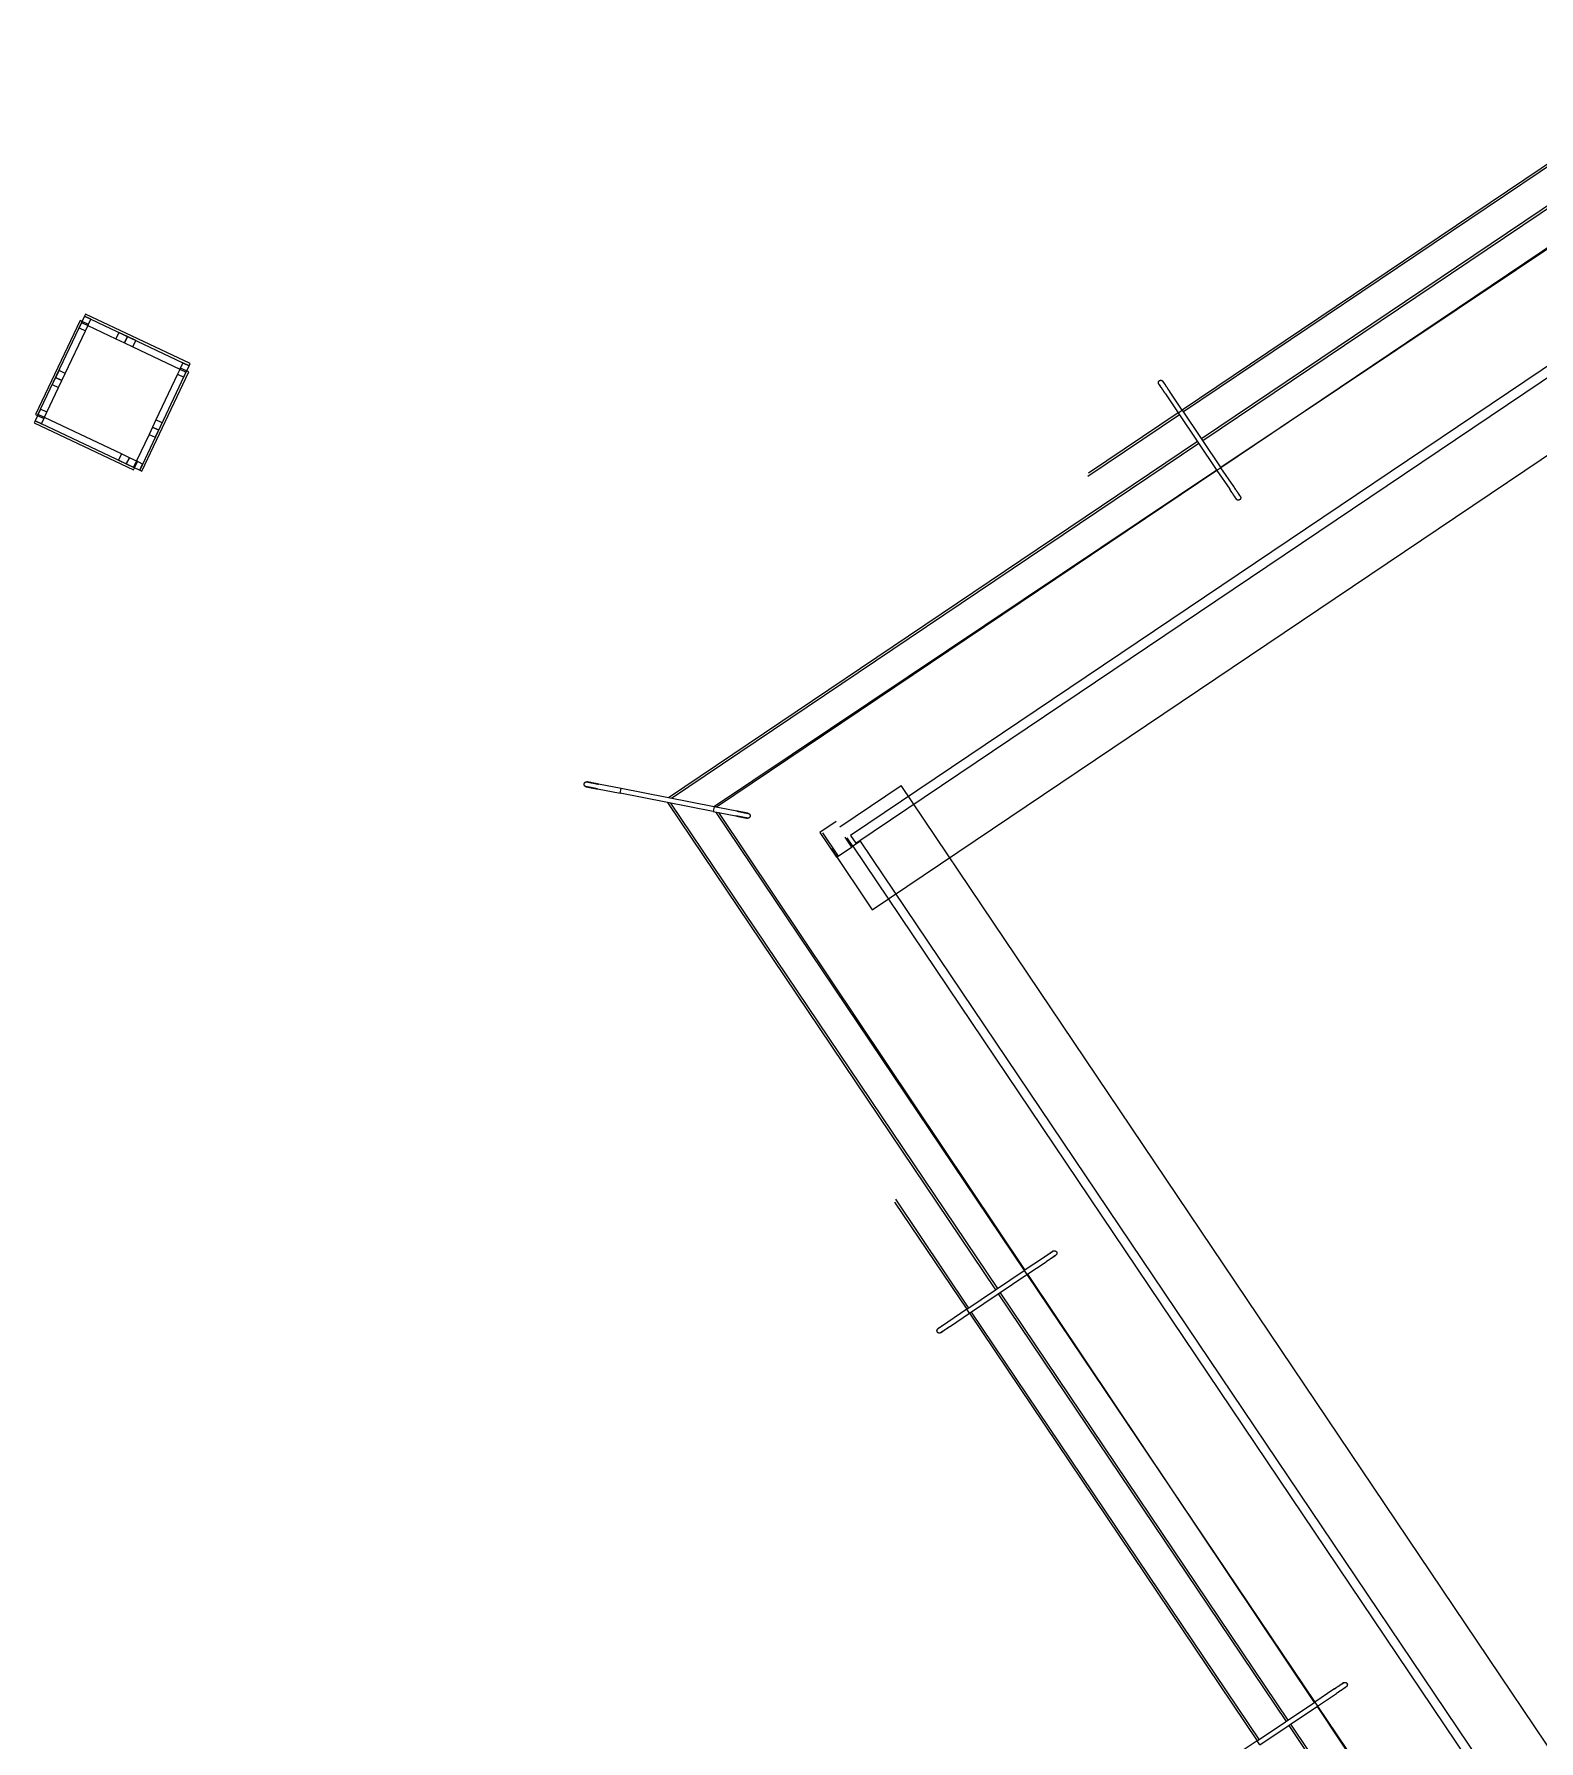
# Model space of a CAD drawing. Header units: metres. Extents: x 286532 to 329498, y 7396783 to 7466136.
# Drawn here: x 325535.68 to 325548.7, y 7397726.91 to 7397741.67 of the extents above; entities that cross this region are included whole.
import ezdxf

# ---------------------------------------------------------------- set-up
doc = ezdxf.new("R2010")
doc.units = ezdxf.units.M
doc.header["$LTSCALE"] = 10
doc.layers.add('_  ARQ-AUX-001', color=1, linetype='Continuous', lineweight=5)
doc.layers.add('_AUXILIAR', color=7, linetype='Continuous', lineweight=30)

# ---------------------------------------------------------------- blocks, each defined once
blk = doc.blocks.new('ESTACAODRONE')
at = {"layer": '_  ARQ-AUX-001'}
for p, q in [((-62.97, -85.074), (-67.834, -88.277)), ((-62.969, -85.095), (-67.823, -88.293)), ((-62.948, -85.418), (-67.669, -88.527)), ((-62.946, -85.44), (-67.658, -88.543)), ((-62.925, -85.762), (-67.504, -88.778)), ((-62.924, -85.778), (-67.504, -88.777)), ((-62.901, -86.764), (-70.74, -91.927)), ((-70.696, -91.994), (-62.857, -86.831)), ((-70.558, -92.572), (-62.38, -87.185)), ((-77.32, -87.369), (-77.346, -87.423)), ((-77.311, -87.351), (-77.32, -87.369)), ((-77.266, -87.395), (-77.32, -87.369)), ((-77.32, -87.369), (-76.42, -87.806)), ((-76.412, -87.788), (-77.311, -87.351)), ((-77.36, -87.405), (-77.753, -88.215)), ((-77.735, -88.224), (-77.342, -87.414)), ((-77.492, -87.861), (-77.314, -87.494)), ((-77.342, -87.414), (-77.368, -87.468)), ((-77.368, -87.468), (-77.314, -87.494)), ((-77.342, -87.414), (-77.36, -87.405)), ((-77.346, -87.423), (-77.292, -87.449)), ((-77.288, -87.44), (-77.342, -87.414)), ((-77.314, -87.494), (-77.288, -87.44)), ((-77.292, -87.449), (-77.266, -87.395)), ((-77.292, -87.449), (-77.051, -87.566)), ((-77.025, -87.512), (-77.051, -87.566)), ((-76.952, -87.548), (-77.025, -87.512)), ((-77.051, -87.566), (-76.978, -87.602)), ((-76.978, -87.602), (-76.952, -87.548)), ((-76.952, -87.548), (-76.978, -87.602)), ((-76.978, -87.602), (-76.905, -87.637)), ((-76.879, -87.583), (-76.952, -87.548)), ((-76.905, -87.637), (-76.879, -87.583)), ((-76.905, -87.637), (-76.501, -87.834)), ((-77.546, -87.835), (-77.576, -87.896)), ((-77.492, -87.861), (-77.546, -87.835)), ((-76.496, -87.825), (-76.522, -87.879)), ((-76.474, -87.78), (-76.501, -87.834)), ((-76.501, -87.834), (-76.447, -87.86)), ((-76.442, -87.851), (-76.496, -87.825)), ((-76.42, -87.806), (-76.474, -87.78)), ((-76.447, -87.86), (-76.42, -87.806)), ((-76.42, -87.806), (-76.412, -87.788)), ((-77.655, -88.196), (-77.552, -87.984)), ((-77.576, -87.896), (-77.606, -87.957)), ((-77.606, -87.957), (-77.552, -87.984)), ((-77.576, -87.896), (-77.522, -87.922)), ((-77.522, -87.922), (-77.576, -87.896)), ((-77.552, -87.984), (-77.522, -87.922)), ((-77.522, -87.922), (-77.492, -87.861)), ((-76.442, -87.851), (-76.857, -88.706)), ((-76.839, -88.714), (-76.424, -87.86)), ((-76.522, -87.879), (-76.713, -88.271)), ((-76.522, -87.879), (-76.468, -87.905)), ((-76.468, -87.905), (-76.442, -87.851)), ((-76.424, -87.86), (-76.442, -87.851)), ((-67.834, -88.277), (-67.943, -88.111)), ((-77.757, -88.269), (-77.765, -88.287)), ((-77.731, -88.215), (-77.757, -88.269)), ((-77.757, -88.269), (-77.703, -88.295)), ((-76.902, -88.684), (-77.757, -88.269)), ((-77.753, -88.215), (-77.735, -88.224)), ((-77.709, -88.17), (-77.735, -88.224)), ((-77.735, -88.224), (-77.681, -88.25)), ((-77.677, -88.241), (-77.731, -88.215)), ((-77.655, -88.196), (-77.709, -88.17)), ((-77.703, -88.295), (-77.677, -88.241)), ((-77.681, -88.25), (-77.655, -88.196)), ((-77.013, -88.563), (-77.677, -88.241)), ((-76.713, -88.271), (-76.743, -88.333)), ((-76.659, -88.298), (-76.713, -88.271)), ((-67.978, -88.134), (-67.869, -88.3)), ((-67.869, -88.3), (-67.834, -88.277)), ((-67.834, -88.277), (-67.504, -88.778)), ((-77.765, -88.287), (-76.911, -88.702)), ((-76.773, -88.396), (-76.885, -88.625)), ((-76.743, -88.333), (-76.773, -88.396)), ((-76.773, -88.396), (-76.719, -88.422)), ((-76.743, -88.333), (-76.689, -88.36)), ((-76.689, -88.36), (-76.743, -88.333)), ((-76.719, -88.422), (-76.689, -88.36)), ((-76.689, -88.36), (-76.659, -88.298)), ((-67.858, -88.316), (-68.657, -88.842)), ((-67.869, -88.3), (-68.649, -88.814)), ((-67.869, -88.3), (-67.539, -88.801)), ((-77.013, -88.563), (-77.039, -88.617)), ((-76.945, -88.596), (-77.013, -88.563)), ((-67.704, -88.55), (-72.312, -91.585)), ((-67.693, -88.566), (-72.285, -91.591)), ((-77.039, -88.617), (-76.972, -88.65)), ((-76.945, -88.596), (-76.972, -88.65)), ((-76.972, -88.65), (-76.945, -88.596)), ((-76.972, -88.65), (-76.902, -88.684)), ((-76.876, -88.63), (-76.945, -88.596)), ((-76.885, -88.625), (-76.911, -88.679)), ((-76.911, -88.679), (-76.857, -88.706)), ((-76.911, -88.702), (-76.902, -88.684)), ((-76.902, -88.684), (-76.876, -88.63)), ((-76.831, -88.652), (-76.885, -88.625)), ((-76.857, -88.706), (-76.831, -88.652)), ((-76.857, -88.706), (-76.839, -88.714)), ((-67.539, -88.8), (-71.913, -91.665)), ((-67.539, -88.801), (-71.897, -91.671)), ((-67.504, -88.778), (-67.539, -88.801)), ((-67.539, -88.801), (-67.43, -88.966)), ((-67.394, -88.943), (-67.504, -88.778)), ((-72.924, -91.502), (-72.73, -91.542)), ((-72.721, -91.501), (-72.916, -91.461)), ((-72.73, -91.542), (-72.721, -91.501)), ((-71.917, -91.666), (-72.721, -91.501)), ((-70.831, -91.851), (-70.298, -91.499)), ((-60.708, -106.059), (-70.298, -91.499)), ((-71.925, -91.708), (-72.73, -91.542)), ((-72.32, -91.626), (-69.525, -95.87)), ((-72.294, -91.632), (-69.509, -95.859)), ((-71.917, -91.666), (-71.925, -91.708)), ((-71.722, -91.706), (-71.917, -91.666)), ((-71.925, -91.708), (-71.731, -91.748)), ((-71.905, -91.711), (-69.275, -95.705)), ((-71.879, -91.716), (-69.269, -95.702)), ((-70.862, -91.804), (-71.004, -91.897)), ((-71.004, -91.897), (-70.862, -92.114)), ((-70.983, -91.902), (-70.849, -92.105)), ((-70.789, -91.941), (-70.732, -92.028)), ((-70.72, -92.02), (-70.769, -91.946)), ((-70.74, -91.927), (-70.696, -91.994)), ((-70.91, -92.039), (-70.558, -92.572)), ((-70.862, -92.114), (-70.849, -92.105)), ((-70.849, -92.105), (-70.732, -92.028)), ((-70.732, -92.028), (-70.72, -92.02)), ((-70.653, -91.976), (-70.72, -92.02)), ((-70.72, -92.02), (-61.354, -106.241)), ((-61.287, -106.197), (-70.653, -91.976)), ((-70.391, -95.101), (-69.776, -96.035)), ((-70.384, -95.077), (-69.76, -96.024)), ((-69.109, -95.596), (-69.275, -95.705)), ((-69.252, -95.74), (-69.086, -95.631)), ((-69.776, -96.035), (-69.275, -95.705)), ((-69.753, -96.07), (-69.252, -95.74)), ((-69.275, -95.705), (-69.252, -95.74)), ((-69.252, -95.74), (-66.8, -99.463)), ((-69.247, -95.736), (-66.804, -99.466)), ((-69.502, -95.905), (-67.05, -99.628)), ((-69.486, -95.895), (-67.034, -99.618)), ((-69.776, -96.035), (-69.941, -96.144)), ((-69.918, -96.179), (-69.753, -96.07)), ((-69.753, -96.07), (-69.776, -96.035)), ((-69.753, -96.07), (-67.301, -99.793)), ((-69.737, -96.06), (-67.285, -99.783)), ((-67.301, -99.793), (-66.8, -99.463)), ((-67.278, -99.828), (-66.776, -99.498)), ((-66.634, -99.354), (-66.8, -99.463)), ((-66.8, -99.463), (-66.776, -99.498)), ((-66.776, -99.498), (-66.611, -99.389)), ((-66.776, -99.498), (-63.289, -104.794)), ((-66.781, -99.501), (-63.308, -104.805)), ((-67.301, -99.793), (-67.466, -99.902)), ((-67.278, -99.828), (-67.301, -99.793)), ((-67.027, -99.663), (-63.54, -104.958)), ((-67.011, -99.653), (-63.524, -104.948))]:
    blk.add_line(p, q, dxfattribs=at)
at = {"layer": '_  ARQ-AUX-001', "flags": 128}
for points in [[(-68.034, -88.049), (-68.034, -88.048), (-68.035, -88.048), (-68.035, -88.047), (-68.035, -88.046), (-68.036, -88.045), (-68.036, -88.045), (-68.036, -88.044), (-68.036, -88.043), (-68.037, -88.042), (-68.037, -88.041), (-68.037, -88.041), (-68.037, -88.04), (-68.037, -88.039), (-68.037, -88.038), (-68.037, -88.037), (-68.037, -88.036), (-68.037, -88.036), (-68.037, -88.035), (-68.037, -88.034), (-68.037, -88.033), (-68.036, -88.032), (-68.036, -88.031), (-68.036, -88.031), (-68.036, -88.03), (-68.035, -88.029), (-68.035, -88.028), (-68.035, -88.028), (-68.034, -88.027), (-68.034, -88.026), (-68.033, -88.025), (-68.033, -88.025), (-68.032, -88.024), (-68.032, -88.023), (-68.031, -88.023), (-68.03, -88.022), (-68.03, -88.022), (-68.029, -88.021), (-68.029, -88.021), (-68.028, -88.02), (-68.028, -88.02)], [(-68.034, -88.049), (-68.034, -88.049), (-68.033, -88.049), (-68.033, -88.05), (-68.033, -88.05), (-68.033, -88.051), (-68.032, -88.052), (-68.031, -88.052), (-68.031, -88.053), (-68.03, -88.055), (-68.029, -88.056), (-68.028, -88.057), (-68.027, -88.059), (-68.026, -88.06), (-68.025, -88.062), (-68.024, -88.064), (-68.023, -88.066), (-68.021, -88.068), (-68.02, -88.07), (-68.018, -88.073), (-68.017, -88.075), (-68.015, -88.077), (-68.013, -88.08), (-68.012, -88.083), (-68.01, -88.085), (-68.008, -88.088), (-68.006, -88.091), (-68.004, -88.094), (-68.002, -88.097), (-68, -88.1), (-67.998, -88.103), (-67.996, -88.106), (-67.994, -88.11), (-67.992, -88.113), (-67.989, -88.116), (-67.987, -88.12), (-67.985, -88.123), (-67.983, -88.126), (-67.981, -88.13), (-67.978, -88.133), (-67.978, -88.134)], [(-67.978, -88.134), (-67.98, -88.131), (-67.982, -88.127), (-67.984, -88.124), (-67.987, -88.12), (-67.989, -88.117), (-67.991, -88.114), (-67.993, -88.111), (-67.995, -88.107), (-67.997, -88.104), (-68, -88.101), (-68.002, -88.098), (-68.004, -88.095), (-68.006, -88.092), (-68.007, -88.089), (-68.009, -88.086), (-68.011, -88.083), (-68.013, -88.081), (-68.015, -88.078), (-68.016, -88.076), (-68.018, -88.073), (-68.019, -88.071), (-68.021, -88.069), (-68.022, -88.067), (-68.024, -88.064), (-68.025, -88.063), (-68.026, -88.061), (-68.027, -88.059), (-68.028, -88.058), (-68.029, -88.056), (-68.03, -88.055), (-68.031, -88.054), (-68.031, -88.053), (-68.032, -88.052), (-68.032, -88.051), (-68.033, -88.05), (-68.033, -88.05), (-68.033, -88.05), (-68.034, -88.049), (-68.034, -88.049)], [(-68.028, -88.02), (-68.027, -88.02), (-68.026, -88.019), (-68.025, -88.019), (-68.025, -88.018), (-68.024, -88.018), (-68.023, -88.018), (-68.022, -88.018), (-68.022, -88.017), (-68.021, -88.017), (-68.02, -88.017), (-68.019, -88.017), (-68.018, -88.017), (-68.017, -88.017), (-68.017, -88.017), (-68.016, -88.017), (-68.015, -88.017), (-68.014, -88.017), (-68.013, -88.017), (-68.012, -88.017), (-68.012, -88.017), (-68.011, -88.017), (-68.01, -88.018), (-68.009, -88.018), (-68.008, -88.018), (-68.008, -88.018), (-68.007, -88.019), (-68.006, -88.019), (-68.005, -88.02), (-68.005, -88.02), (-68.004, -88.02), (-68.003, -88.021), (-68.003, -88.022), (-68.002, -88.022), (-68.001, -88.023), (-68.001, -88.023), (-68, -88.024), (-68, -88.025), (-67.999, -88.025), (-67.999, -88.026), (-67.999, -88.026)], [(-67.943, -88.111), (-67.945, -88.108), (-67.947, -88.104), (-67.949, -88.101), (-67.952, -88.097), (-67.954, -88.094), (-67.956, -88.091), (-67.958, -88.087), (-67.96, -88.084), (-67.962, -88.081), (-67.964, -88.078), (-67.967, -88.075), (-67.969, -88.072), (-67.97, -88.069), (-67.972, -88.066), (-67.974, -88.063), (-67.976, -88.06), (-67.978, -88.058), (-67.98, -88.055), (-67.981, -88.052), (-67.983, -88.05), (-67.984, -88.048), (-67.986, -88.046), (-67.987, -88.043), (-67.988, -88.041), (-67.99, -88.04), (-67.991, -88.038), (-67.992, -88.036), (-67.993, -88.035), (-67.994, -88.033), (-67.995, -88.032), (-67.996, -88.031), (-67.996, -88.03), (-67.997, -88.029), (-67.997, -88.028), (-67.998, -88.027), (-67.998, -88.027), (-67.998, -88.026), (-67.999, -88.026), (-67.999, -88.026)], [(-67.999, -88.026), (-67.999, -88.026), (-67.998, -88.026), (-67.998, -88.027), (-67.998, -88.027), (-67.997, -88.028), (-67.997, -88.028), (-67.996, -88.029), (-67.996, -88.03), (-67.995, -88.031), (-67.994, -88.033), (-67.993, -88.034), (-67.992, -88.036), (-67.991, -88.037), (-67.99, -88.039), (-67.989, -88.041), (-67.988, -88.043), (-67.986, -88.045), (-67.985, -88.047), (-67.983, -88.049), (-67.982, -88.052), (-67.98, -88.054), (-67.978, -88.057), (-67.977, -88.06), (-67.975, -88.062), (-67.973, -88.065), (-67.971, -88.068), (-67.969, -88.071), (-67.967, -88.074), (-67.965, -88.077), (-67.963, -88.08), (-67.961, -88.083), (-67.959, -88.087), (-67.957, -88.09), (-67.954, -88.093), (-67.952, -88.096), (-67.95, -88.1), (-67.948, -88.103), (-67.946, -88.107), (-67.943, -88.11), (-67.943, -88.111)], [(-67.374, -89.051), (-67.374, -89.051), (-67.374, -89.051), (-67.374, -89.051), (-67.374, -89.05), (-67.375, -89.05), (-67.375, -89.049), (-67.376, -89.048), (-67.376, -89.047), (-67.377, -89.046), (-67.378, -89.045), (-67.379, -89.043), (-67.38, -89.042), (-67.381, -89.04), (-67.382, -89.038), (-67.383, -89.037), (-67.385, -89.035), (-67.386, -89.032), (-67.387, -89.03), (-67.389, -89.028), (-67.391, -89.026), (-67.392, -89.023), (-67.394, -89.021), (-67.396, -89.018), (-67.397, -89.015), (-67.399, -89.012), (-67.401, -89.009), (-67.403, -89.006), (-67.405, -89.003), (-67.407, -89), (-67.409, -88.997), (-67.411, -88.994), (-67.413, -88.991), (-67.416, -88.988), (-67.418, -88.984), (-67.42, -88.981), (-67.422, -88.978), (-67.424, -88.974), (-67.427, -88.971), (-67.429, -88.967), (-67.43, -88.966)], [(-67.43, -88.966), (-67.427, -88.97), (-67.425, -88.973), (-67.423, -88.977), (-67.421, -88.98), (-67.418, -88.983), (-67.416, -88.987), (-67.414, -88.99), (-67.412, -88.993), (-67.41, -88.996), (-67.408, -89), (-67.406, -89.003), (-67.404, -89.006), (-67.402, -89.009), (-67.4, -89.012), (-67.398, -89.014), (-67.396, -89.017), (-67.394, -89.02), (-67.393, -89.022), (-67.391, -89.025), (-67.389, -89.027), (-67.388, -89.03), (-67.386, -89.032), (-67.385, -89.034), (-67.384, -89.036), (-67.382, -89.038), (-67.381, -89.04), (-67.38, -89.041), (-67.379, -89.043), (-67.378, -89.044), (-67.377, -89.046), (-67.377, -89.047), (-67.376, -89.048), (-67.375, -89.049), (-67.375, -89.049), (-67.374, -89.05), (-67.374, -89.051), (-67.374, -89.051), (-67.374, -89.051), (-67.374, -89.051)], [(-67.394, -88.943), (-67.392, -88.947), (-67.39, -88.95), (-67.388, -88.954), (-67.386, -88.957), (-67.383, -88.96), (-67.381, -88.964), (-67.379, -88.967), (-67.377, -88.97), (-67.375, -88.973), (-67.373, -88.976), (-67.371, -88.98), (-67.369, -88.983), (-67.367, -88.986), (-67.365, -88.988), (-67.363, -88.991), (-67.361, -88.994), (-67.359, -88.997), (-67.358, -88.999), (-67.356, -89.002), (-67.354, -89.004), (-67.353, -89.007), (-67.351, -89.009), (-67.35, -89.011), (-67.349, -89.013), (-67.347, -89.015), (-67.346, -89.017), (-67.345, -89.018), (-67.344, -89.02), (-67.343, -89.021), (-67.342, -89.022), (-67.342, -89.024), (-67.341, -89.025), (-67.34, -89.026), (-67.34, -89.026), (-67.339, -89.027), (-67.339, -89.027), (-67.339, -89.028), (-67.339, -89.028), (-67.339, -89.028)], [(-67.339, -89.028), (-67.339, -89.028), (-67.339, -89.028), (-67.339, -89.028), (-67.339, -89.027), (-67.34, -89.027), (-67.34, -89.026), (-67.341, -89.025), (-67.341, -89.024), (-67.342, -89.023), (-67.343, -89.022), (-67.344, -89.02), (-67.345, -89.019), (-67.346, -89.017), (-67.347, -89.015), (-67.348, -89.013), (-67.35, -89.011), (-67.351, -89.009), (-67.352, -89.007), (-67.354, -89.005), (-67.355, -89.002), (-67.357, -89), (-67.359, -88.997), (-67.361, -88.995), (-67.362, -88.992), (-67.364, -88.989), (-67.366, -88.986), (-67.368, -88.983), (-67.37, -88.98), (-67.372, -88.977), (-67.374, -88.974), (-67.376, -88.971), (-67.378, -88.968), (-67.381, -88.964), (-67.383, -88.961), (-67.385, -88.958), (-67.387, -88.954), (-67.389, -88.951), (-67.392, -88.948), (-67.394, -88.944), (-67.394, -88.943)], [(-67.345, -89.057), (-67.345, -89.058), (-67.346, -89.058), (-67.347, -89.059), (-67.347, -89.059), (-67.348, -89.059), (-67.349, -89.06), (-67.35, -89.06), (-67.351, -89.06), (-67.351, -89.06), (-67.352, -89.06), (-67.353, -89.061), (-67.354, -89.061), (-67.355, -89.061), (-67.356, -89.061), (-67.356, -89.061), (-67.357, -89.061), (-67.358, -89.061), (-67.359, -89.061), (-67.36, -89.06), (-67.361, -89.06), (-67.361, -89.06), (-67.362, -89.06), (-67.363, -89.06), (-67.364, -89.059), (-67.365, -89.059), (-67.365, -89.059), (-67.366, -89.058), (-67.367, -89.058), (-67.368, -89.057), (-67.368, -89.057), (-67.369, -89.056), (-67.37, -89.056), (-67.37, -89.055), (-67.371, -89.055), (-67.371, -89.054), (-67.372, -89.054), (-67.372, -89.053), (-67.373, -89.052), (-67.373, -89.052), (-67.374, -89.051)], [(-67.339, -89.028), (-67.338, -89.029), (-67.338, -89.03), (-67.337, -89.03), (-67.337, -89.031), (-67.337, -89.032), (-67.336, -89.033), (-67.336, -89.034), (-67.336, -89.034), (-67.336, -89.035), (-67.335, -89.036), (-67.335, -89.037), (-67.335, -89.038), (-67.335, -89.038), (-67.335, -89.039), (-67.335, -89.04), (-67.335, -89.041), (-67.335, -89.042), (-67.335, -89.043), (-67.335, -89.043), (-67.336, -89.044), (-67.336, -89.045), (-67.336, -89.046), (-67.336, -89.047), (-67.337, -89.048), (-67.337, -89.048), (-67.337, -89.049), (-67.338, -89.05), (-67.338, -89.051), (-67.338, -89.051), (-67.339, -89.052), (-67.339, -89.053), (-67.34, -89.053), (-67.341, -89.054), (-67.341, -89.055), (-67.342, -89.055), (-67.342, -89.056), (-67.343, -89.056), (-67.344, -89.057), (-67.344, -89.057), (-67.345, -89.057)], [(-73.024, -91.482), (-73.025, -91.481), (-73.025, -91.481), (-73.026, -91.481), (-73.027, -91.481), (-73.028, -91.48), (-73.029, -91.48), (-73.029, -91.48), (-73.03, -91.479), (-73.031, -91.479), (-73.031, -91.478), (-73.032, -91.478), (-73.033, -91.477), (-73.033, -91.477), (-73.034, -91.476), (-73.035, -91.476), (-73.035, -91.475), (-73.036, -91.474), (-73.036, -91.474), (-73.037, -91.473), (-73.037, -91.472), (-73.038, -91.472), (-73.038, -91.471), (-73.038, -91.47), (-73.039, -91.469), (-73.039, -91.468), (-73.039, -91.468), (-73.04, -91.467), (-73.04, -91.466), (-73.04, -91.465), (-73.04, -91.464), (-73.04, -91.464), (-73.04, -91.463), (-73.04, -91.462), (-73.041, -91.461), (-73.04, -91.46), (-73.04, -91.459), (-73.04, -91.459), (-73.04, -91.458), (-73.04, -91.457), (-73.04, -91.457)], [(-73.04, -91.457), (-73.04, -91.456), (-73.04, -91.455), (-73.039, -91.454), (-73.039, -91.453), (-73.039, -91.453), (-73.038, -91.452), (-73.038, -91.451), (-73.038, -91.45), (-73.037, -91.45), (-73.037, -91.449), (-73.036, -91.448), (-73.036, -91.448), (-73.035, -91.447), (-73.035, -91.446), (-73.034, -91.446), (-73.033, -91.445), (-73.033, -91.445), (-73.032, -91.444), (-73.032, -91.444), (-73.031, -91.443), (-73.03, -91.443), (-73.029, -91.442), (-73.029, -91.442), (-73.028, -91.442), (-73.027, -91.441), (-73.026, -91.441), (-73.025, -91.441), (-73.025, -91.441), (-73.024, -91.44), (-73.023, -91.44), (-73.022, -91.44), (-73.021, -91.44), (-73.021, -91.44), (-73.02, -91.44), (-73.019, -91.44), (-73.018, -91.44), (-73.017, -91.44), (-73.016, -91.44), (-73.015, -91.44), (-73.015, -91.44)], [(-72.924, -91.502), (-72.928, -91.501), (-72.932, -91.5), (-72.936, -91.5), (-72.94, -91.499), (-72.944, -91.498), (-72.948, -91.497), (-72.952, -91.496), (-72.956, -91.496), (-72.959, -91.495), (-72.963, -91.494), (-72.967, -91.493), (-72.97, -91.493), (-72.974, -91.492), (-72.977, -91.491), (-72.98, -91.49), (-72.984, -91.49), (-72.987, -91.489), (-72.99, -91.488), (-72.993, -91.488), (-72.996, -91.487), (-72.998, -91.487), (-73.001, -91.486), (-73.003, -91.486), (-73.006, -91.485), (-73.008, -91.485), (-73.01, -91.484), (-73.012, -91.484), (-73.014, -91.484), (-73.015, -91.483), (-73.017, -91.483), (-73.018, -91.483), (-73.02, -91.482), (-73.021, -91.482), (-73.022, -91.482), (-73.022, -91.482), (-73.023, -91.482), (-73.023, -91.482), (-73.024, -91.482), (-73.024, -91.482)], [(-73.024, -91.482), (-73.024, -91.482), (-73.023, -91.482), (-73.023, -91.482), (-73.022, -91.482), (-73.022, -91.482), (-73.021, -91.482), (-73.02, -91.482), (-73.019, -91.483), (-73.017, -91.483), (-73.016, -91.483), (-73.014, -91.483), (-73.012, -91.484), (-73.011, -91.484), (-73.009, -91.485), (-73.006, -91.485), (-73.004, -91.486), (-73.002, -91.486), (-72.999, -91.487), (-72.996, -91.487), (-72.994, -91.488), (-72.991, -91.488), (-72.988, -91.489), (-72.985, -91.49), (-72.981, -91.49), (-72.978, -91.491), (-72.975, -91.492), (-72.971, -91.492), (-72.968, -91.493), (-72.964, -91.494), (-72.96, -91.495), (-72.957, -91.495), (-72.953, -91.496), (-72.949, -91.497), (-72.945, -91.498), (-72.941, -91.499), (-72.937, -91.499), (-72.933, -91.5), (-72.929, -91.501), (-72.925, -91.502), (-72.924, -91.502)], [(-73.015, -91.44), (-73.015, -91.44), (-73.015, -91.44), (-73.015, -91.441), (-73.014, -91.441), (-73.013, -91.441), (-73.012, -91.441), (-73.011, -91.441), (-73.01, -91.441), (-73.009, -91.442), (-73.007, -91.442), (-73.006, -91.442), (-73.004, -91.443), (-73.002, -91.443), (-73, -91.444), (-72.998, -91.444), (-72.996, -91.444), (-72.993, -91.445), (-72.991, -91.445), (-72.988, -91.446), (-72.985, -91.447), (-72.982, -91.447), (-72.979, -91.448), (-72.976, -91.448), (-72.973, -91.449), (-72.97, -91.45), (-72.966, -91.45), (-72.963, -91.451), (-72.959, -91.452), (-72.956, -91.453), (-72.952, -91.453), (-72.948, -91.454), (-72.944, -91.455), (-72.94, -91.456), (-72.937, -91.457), (-72.933, -91.457), (-72.929, -91.458), (-72.925, -91.459), (-72.921, -91.46), (-72.917, -91.461), (-72.916, -91.461)], [(-72.916, -91.461), (-72.92, -91.46), (-72.924, -91.459), (-72.928, -91.458), (-72.932, -91.458), (-72.936, -91.457), (-72.939, -91.456), (-72.943, -91.455), (-72.947, -91.454), (-72.951, -91.454), (-72.955, -91.453), (-72.958, -91.452), (-72.962, -91.451), (-72.965, -91.451), (-72.969, -91.45), (-72.972, -91.449), (-72.975, -91.449), (-72.978, -91.448), (-72.981, -91.447), (-72.984, -91.447), (-72.987, -91.446), (-72.99, -91.446), (-72.992, -91.445), (-72.995, -91.445), (-72.997, -91.444), (-72.999, -91.444), (-73.002, -91.443), (-73.004, -91.443), (-73.005, -91.442), (-73.007, -91.442), (-73.009, -91.442), (-73.01, -91.441), (-73.011, -91.441), (-73.012, -91.441), (-73.013, -91.441), (-73.014, -91.441), (-73.014, -91.441), (-73.015, -91.44), (-73.015, -91.44), (-73.015, -91.44)], [(-71.731, -91.748), (-71.727, -91.748), (-71.723, -91.749), (-71.719, -91.75), (-71.715, -91.751), (-71.711, -91.752), (-71.707, -91.752), (-71.703, -91.753), (-71.7, -91.754), (-71.696, -91.755), (-71.692, -91.756), (-71.688, -91.756), (-71.685, -91.757), (-71.681, -91.758), (-71.678, -91.759), (-71.675, -91.759), (-71.671, -91.76), (-71.668, -91.761), (-71.665, -91.761), (-71.662, -91.762), (-71.659, -91.762), (-71.657, -91.763), (-71.654, -91.763), (-71.652, -91.764), (-71.649, -91.764), (-71.647, -91.765), (-71.645, -91.765), (-71.643, -91.766), (-71.641, -91.766), (-71.64, -91.766), (-71.638, -91.767), (-71.637, -91.767), (-71.636, -91.767), (-71.634, -91.767), (-71.634, -91.768), (-71.633, -91.768), (-71.632, -91.768), (-71.632, -91.768), (-71.631, -91.768), (-71.631, -91.768)], [(-71.631, -91.768), (-71.631, -91.768), (-71.632, -91.768), (-71.632, -91.768), (-71.633, -91.768), (-71.633, -91.768), (-71.634, -91.768), (-71.635, -91.767), (-71.636, -91.767), (-71.638, -91.767), (-71.639, -91.766), (-71.641, -91.766), (-71.643, -91.766), (-71.644, -91.765), (-71.647, -91.765), (-71.649, -91.765), (-71.651, -91.764), (-71.653, -91.764), (-71.656, -91.763), (-71.659, -91.762), (-71.662, -91.762), (-71.664, -91.761), (-71.667, -91.761), (-71.671, -91.76), (-71.674, -91.759), (-71.677, -91.759), (-71.68, -91.758), (-71.684, -91.757), (-71.687, -91.757), (-71.691, -91.756), (-71.695, -91.755), (-71.699, -91.754), (-71.702, -91.753), (-71.706, -91.753), (-71.71, -91.752), (-71.714, -91.751), (-71.718, -91.75), (-71.722, -91.749), (-71.726, -91.749), (-71.73, -91.748), (-71.731, -91.748)], [(-71.623, -91.727), (-71.623, -91.727), (-71.623, -91.727), (-71.624, -91.727), (-71.624, -91.727), (-71.625, -91.727), (-71.626, -91.726), (-71.627, -91.726), (-71.628, -91.726), (-71.629, -91.726), (-71.631, -91.725), (-71.632, -91.725), (-71.634, -91.725), (-71.636, -91.724), (-71.638, -91.724), (-71.64, -91.723), (-71.643, -91.723), (-71.645, -91.722), (-71.648, -91.722), (-71.65, -91.721), (-71.653, -91.721), (-71.656, -91.72), (-71.659, -91.72), (-71.662, -91.719), (-71.665, -91.718), (-71.669, -91.718), (-71.672, -91.717), (-71.675, -91.716), (-71.679, -91.715), (-71.683, -91.715), (-71.686, -91.714), (-71.69, -91.713), (-71.694, -91.712), (-71.698, -91.712), (-71.702, -91.711), (-71.705, -91.71), (-71.709, -91.709), (-71.713, -91.708), (-71.717, -91.708), (-71.721, -91.707), (-71.722, -91.706)], [(-71.722, -91.706), (-71.718, -91.707), (-71.714, -91.708), (-71.71, -91.709), (-71.707, -91.71), (-71.703, -91.711), (-71.699, -91.711), (-71.695, -91.712), (-71.691, -91.713), (-71.687, -91.714), (-71.684, -91.714), (-71.68, -91.715), (-71.676, -91.716), (-71.673, -91.717), (-71.67, -91.717), (-71.666, -91.718), (-71.663, -91.719), (-71.66, -91.719), (-71.657, -91.72), (-71.654, -91.721), (-71.651, -91.721), (-71.648, -91.722), (-71.646, -91.722), (-71.643, -91.723), (-71.641, -91.723), (-71.639, -91.724), (-71.637, -91.724), (-71.635, -91.725), (-71.633, -91.725), (-71.631, -91.725), (-71.63, -91.726), (-71.628, -91.726), (-71.627, -91.726), (-71.626, -91.726), (-71.625, -91.727), (-71.624, -91.727), (-71.624, -91.727), (-71.623, -91.727), (-71.623, -91.727), (-71.623, -91.727)], [(-71.607, -91.752), (-71.607, -91.753), (-71.607, -91.753), (-71.607, -91.754), (-71.607, -91.755), (-71.608, -91.756), (-71.608, -91.757), (-71.609, -91.757), (-71.609, -91.758), (-71.609, -91.759), (-71.61, -91.759), (-71.61, -91.76), (-71.611, -91.761), (-71.611, -91.761), (-71.612, -91.762), (-71.613, -91.763), (-71.613, -91.763), (-71.614, -91.764), (-71.614, -91.764), (-71.615, -91.765), (-71.616, -91.765), (-71.617, -91.766), (-71.617, -91.766), (-71.618, -91.766), (-71.619, -91.767), (-71.62, -91.767), (-71.62, -91.767), (-71.621, -91.768), (-71.622, -91.768), (-71.623, -91.768), (-71.624, -91.768), (-71.624, -91.768), (-71.625, -91.768), (-71.626, -91.769), (-71.627, -91.769), (-71.628, -91.769), (-71.629, -91.768), (-71.629, -91.768), (-71.63, -91.768), (-71.631, -91.768), (-71.631, -91.768)], [(-71.623, -91.727), (-71.622, -91.727), (-71.621, -91.727), (-71.62, -91.728), (-71.62, -91.728), (-71.619, -91.728), (-71.618, -91.729), (-71.617, -91.729), (-71.617, -91.729), (-71.616, -91.73), (-71.615, -91.73), (-71.615, -91.731), (-71.614, -91.731), (-71.613, -91.732), (-71.613, -91.732), (-71.612, -91.733), (-71.611, -91.734), (-71.611, -91.734), (-71.61, -91.735), (-71.61, -91.736), (-71.609, -91.736), (-71.609, -91.737), (-71.609, -91.738), (-71.608, -91.738), (-71.608, -91.739), (-71.608, -91.74), (-71.607, -91.741), (-71.607, -91.742), (-71.607, -91.742), (-71.607, -91.743), (-71.606, -91.744), (-71.606, -91.745), (-71.606, -91.746), (-71.606, -91.747), (-71.606, -91.747), (-71.606, -91.748), (-71.606, -91.749), (-71.606, -91.75), (-71.606, -91.751), (-71.606, -91.752), (-71.607, -91.752)], [(-69.109, -95.596), (-69.106, -95.594), (-69.102, -95.591), (-69.099, -95.589), (-69.096, -95.587), (-69.092, -95.585), (-69.089, -95.583), (-69.086, -95.58), (-69.082, -95.578), (-69.079, -95.576), (-69.076, -95.574), (-69.073, -95.572), (-69.07, -95.57), (-69.067, -95.568), (-69.064, -95.566), (-69.061, -95.564), (-69.058, -95.562), (-69.056, -95.561), (-69.053, -95.559), (-69.051, -95.557), (-69.048, -95.556), (-69.046, -95.554), (-69.044, -95.553), (-69.042, -95.551), (-69.04, -95.55), (-69.038, -95.549), (-69.036, -95.548), (-69.034, -95.547), (-69.033, -95.545), (-69.031, -95.545), (-69.03, -95.544), (-69.029, -95.543), (-69.028, -95.542), (-69.027, -95.542), (-69.026, -95.541), (-69.025, -95.541), (-69.025, -95.54), (-69.025, -95.54), (-69.024, -95.54), (-69.024, -95.54)], [(-69.024, -95.54), (-69.024, -95.54), (-69.024, -95.54), (-69.025, -95.54), (-69.025, -95.541), (-69.026, -95.541), (-69.027, -95.542), (-69.027, -95.542), (-69.028, -95.543), (-69.03, -95.543), (-69.031, -95.544), (-69.032, -95.545), (-69.034, -95.546), (-69.035, -95.547), (-69.037, -95.548), (-69.039, -95.55), (-69.041, -95.551), (-69.043, -95.552), (-69.045, -95.554), (-69.048, -95.555), (-69.05, -95.557), (-69.052, -95.558), (-69.055, -95.56), (-69.058, -95.562), (-69.06, -95.564), (-69.063, -95.566), (-69.066, -95.568), (-69.069, -95.569), (-69.072, -95.571), (-69.075, -95.573), (-69.078, -95.576), (-69.081, -95.578), (-69.085, -95.58), (-69.088, -95.582), (-69.091, -95.584), (-69.095, -95.586), (-69.098, -95.589), (-69.101, -95.591), (-69.105, -95.593), (-69.108, -95.595), (-69.109, -95.596)], [(-69.001, -95.575), (-69.001, -95.575), (-69.001, -95.575), (-69.002, -95.575), (-69.002, -95.576), (-69.003, -95.576), (-69.004, -95.577), (-69.004, -95.577), (-69.005, -95.578), (-69.007, -95.579), (-69.008, -95.579), (-69.009, -95.58), (-69.011, -95.581), (-69.012, -95.582), (-69.014, -95.584), (-69.016, -95.585), (-69.018, -95.586), (-69.02, -95.587), (-69.022, -95.589), (-69.024, -95.59), (-69.027, -95.592), (-69.029, -95.594), (-69.032, -95.595), (-69.035, -95.597), (-69.037, -95.599), (-69.04, -95.601), (-69.043, -95.603), (-69.046, -95.605), (-69.049, -95.607), (-69.052, -95.609), (-69.055, -95.611), (-69.058, -95.613), (-69.062, -95.615), (-69.065, -95.617), (-69.068, -95.619), (-69.071, -95.621), (-69.075, -95.624), (-69.078, -95.626), (-69.082, -95.628), (-69.085, -95.63), (-69.086, -95.631)], [(-69.086, -95.631), (-69.083, -95.629), (-69.079, -95.626), (-69.076, -95.624), (-69.072, -95.622), (-69.069, -95.62), (-69.066, -95.618), (-69.062, -95.615), (-69.059, -95.613), (-69.056, -95.611), (-69.053, -95.609), (-69.05, -95.607), (-69.047, -95.605), (-69.044, -95.603), (-69.041, -95.601), (-69.038, -95.599), (-69.035, -95.597), (-69.033, -95.596), (-69.03, -95.594), (-69.027, -95.592), (-69.025, -95.591), (-69.023, -95.589), (-69.021, -95.588), (-69.018, -95.586), (-69.016, -95.585), (-69.015, -95.584), (-69.013, -95.583), (-69.011, -95.582), (-69.01, -95.581), (-69.008, -95.58), (-69.007, -95.579), (-69.006, -95.578), (-69.005, -95.577), (-69.004, -95.577), (-69.003, -95.576), (-69.002, -95.576), (-69.002, -95.575), (-69.001, -95.575), (-69.001, -95.575), (-69.001, -95.575)], [(-69.024, -95.54), (-69.023, -95.539), (-69.023, -95.539), (-69.022, -95.539), (-69.021, -95.538), (-69.02, -95.538), (-69.02, -95.538), (-69.019, -95.537), (-69.018, -95.537), (-69.017, -95.537), (-69.016, -95.537), (-69.016, -95.537), (-69.015, -95.537), (-69.014, -95.536), (-69.013, -95.536), (-69.012, -95.536), (-69.011, -95.536), (-69.011, -95.537), (-69.01, -95.537), (-69.009, -95.537), (-69.008, -95.537), (-69.007, -95.537), (-69.006, -95.537), (-69.006, -95.538), (-69.005, -95.538), (-69.004, -95.538), (-69.003, -95.539), (-69.003, -95.539), (-69.002, -95.539), (-69.001, -95.54), (-69, -95.54), (-69, -95.541), (-68.999, -95.541), (-68.998, -95.542), (-68.998, -95.542), (-68.997, -95.543), (-68.997, -95.544), (-68.996, -95.544), (-68.996, -95.545), (-68.995, -95.546), (-68.995, -95.546)], [(-68.995, -95.546), (-68.995, -95.547), (-68.994, -95.547), (-68.994, -95.548), (-68.993, -95.549), (-68.993, -95.55), (-68.993, -95.55), (-68.993, -95.551), (-68.992, -95.552), (-68.992, -95.553), (-68.992, -95.554), (-68.992, -95.554), (-68.992, -95.555), (-68.992, -95.556), (-68.992, -95.557), (-68.992, -95.558), (-68.992, -95.559), (-68.992, -95.559), (-68.992, -95.56), (-68.992, -95.561), (-68.992, -95.562), (-68.992, -95.563), (-68.993, -95.564), (-68.993, -95.564), (-68.993, -95.565), (-68.993, -95.566), (-68.994, -95.567), (-68.994, -95.567), (-68.995, -95.568), (-68.995, -95.569), (-68.995, -95.57), (-68.996, -95.57), (-68.997, -95.571), (-68.997, -95.572), (-68.998, -95.572), (-68.998, -95.573), (-68.999, -95.573), (-69, -95.574), (-69, -95.574), (-69.001, -95.575), (-69.001, -95.575)], [(-70.032, -96.229), (-70.033, -96.228), (-70.033, -96.228), (-70.034, -96.227), (-70.034, -96.226), (-70.034, -96.225), (-70.035, -96.225), (-70.035, -96.224), (-70.035, -96.223), (-70.035, -96.222), (-70.035, -96.221), (-70.036, -96.22), (-70.036, -96.22), (-70.036, -96.219), (-70.036, -96.218), (-70.036, -96.217), (-70.036, -96.216), (-70.036, -96.215), (-70.036, -96.215), (-70.035, -96.214), (-70.035, -96.213), (-70.035, -96.212), (-70.035, -96.211), (-70.035, -96.211), (-70.034, -96.21), (-70.034, -96.209), (-70.034, -96.208), (-70.033, -96.207), (-70.033, -96.207), (-70.032, -96.206), (-70.032, -96.205), (-70.031, -96.205), (-70.031, -96.204), (-70.03, -96.203), (-70.03, -96.203), (-70.029, -96.202), (-70.029, -96.202), (-70.028, -96.201), (-70.027, -96.201), (-70.027, -96.2), (-70.026, -96.2)], [(-70.003, -96.235), (-70.004, -96.235), (-70.005, -96.236), (-70.005, -96.236), (-70.006, -96.237), (-70.007, -96.237), (-70.008, -96.237), (-70.009, -96.238), (-70.009, -96.238), (-70.01, -96.238), (-70.011, -96.238), (-70.012, -96.238), (-70.013, -96.238), (-70.013, -96.238), (-70.014, -96.238), (-70.015, -96.238), (-70.016, -96.238), (-70.017, -96.238), (-70.018, -96.238), (-70.018, -96.238), (-70.019, -96.238), (-70.02, -96.238), (-70.021, -96.238), (-70.022, -96.237), (-70.023, -96.237), (-70.023, -96.237), (-70.024, -96.236), (-70.025, -96.236), (-70.026, -96.236), (-70.026, -96.235), (-70.027, -96.235), (-70.028, -96.234), (-70.028, -96.234), (-70.029, -96.233), (-70.03, -96.232), (-70.03, -96.232), (-70.031, -96.231), (-70.031, -96.231), (-70.032, -96.23), (-70.032, -96.229), (-70.032, -96.229)], [(-69.941, -96.144), (-69.945, -96.146), (-69.948, -96.149), (-69.952, -96.151), (-69.955, -96.153), (-69.958, -96.155), (-69.962, -96.157), (-69.965, -96.16), (-69.968, -96.162), (-69.971, -96.164), (-69.975, -96.166), (-69.978, -96.168), (-69.981, -96.17), (-69.984, -96.172), (-69.987, -96.174), (-69.989, -96.176), (-69.992, -96.177), (-69.995, -96.179), (-69.997, -96.181), (-70, -96.183), (-70.002, -96.184), (-70.005, -96.186), (-70.007, -96.187), (-70.009, -96.189), (-70.011, -96.19), (-70.013, -96.191), (-70.015, -96.192), (-70.016, -96.193), (-70.018, -96.194), (-70.019, -96.195), (-70.021, -96.196), (-70.022, -96.197), (-70.023, -96.198), (-70.024, -96.198), (-70.024, -96.199), (-70.025, -96.199), (-70.026, -96.199), (-70.026, -96.2), (-70.026, -96.2), (-70.026, -96.2)], [(-70.026, -96.2), (-70.026, -96.2), (-70.026, -96.2), (-70.026, -96.2), (-70.025, -96.199), (-70.025, -96.199), (-70.024, -96.198), (-70.023, -96.198), (-70.022, -96.197), (-70.021, -96.196), (-70.02, -96.196), (-70.018, -96.195), (-70.017, -96.194), (-70.015, -96.193), (-70.013, -96.191), (-70.012, -96.19), (-70.01, -96.189), (-70.007, -96.188), (-70.005, -96.186), (-70.003, -96.185), (-70.001, -96.183), (-69.998, -96.181), (-69.996, -96.18), (-69.993, -96.178), (-69.99, -96.176), (-69.987, -96.174), (-69.984, -96.172), (-69.981, -96.17), (-69.978, -96.168), (-69.975, -96.166), (-69.972, -96.164), (-69.969, -96.162), (-69.966, -96.16), (-69.963, -96.158), (-69.959, -96.156), (-69.956, -96.154), (-69.953, -96.151), (-69.949, -96.149), (-69.946, -96.147), (-69.942, -96.145), (-69.941, -96.144)], [(-70.003, -96.235), (-70.003, -96.235), (-70.003, -96.235), (-70.003, -96.235), (-70.002, -96.234), (-70.002, -96.234), (-70.001, -96.233), (-70, -96.233), (-69.999, -96.232), (-69.998, -96.231), (-69.997, -96.231), (-69.995, -96.23), (-69.994, -96.229), (-69.992, -96.228), (-69.99, -96.226), (-69.988, -96.225), (-69.986, -96.224), (-69.984, -96.223), (-69.982, -96.221), (-69.98, -96.22), (-69.978, -96.218), (-69.975, -96.216), (-69.972, -96.215), (-69.97, -96.213), (-69.967, -96.211), (-69.964, -96.209), (-69.961, -96.207), (-69.958, -96.205), (-69.955, -96.203), (-69.952, -96.201), (-69.949, -96.199), (-69.946, -96.197), (-69.943, -96.195), (-69.939, -96.193), (-69.936, -96.191), (-69.933, -96.189), (-69.929, -96.186), (-69.926, -96.184), (-69.923, -96.182), (-69.919, -96.18), (-69.918, -96.179)], [(-69.918, -96.179), (-69.922, -96.181), (-69.925, -96.184), (-69.929, -96.186), (-69.932, -96.188), (-69.935, -96.19), (-69.939, -96.192), (-69.942, -96.195), (-69.945, -96.197), (-69.948, -96.199), (-69.951, -96.201), (-69.955, -96.203), (-69.958, -96.205), (-69.961, -96.207), (-69.963, -96.209), (-69.966, -96.211), (-69.969, -96.213), (-69.972, -96.214), (-69.974, -96.216), (-69.977, -96.218), (-69.979, -96.219), (-69.982, -96.221), (-69.984, -96.222), (-69.986, -96.224), (-69.988, -96.225), (-69.99, -96.226), (-69.992, -96.227), (-69.993, -96.228), (-69.995, -96.229), (-69.996, -96.23), (-69.997, -96.231), (-69.999, -96.232), (-70, -96.233), (-70.001, -96.233), (-70.001, -96.234), (-70.002, -96.234), (-70.003, -96.235), (-70.003, -96.235), (-70.003, -96.235), (-70.003, -96.235)], [(-66.634, -99.354), (-66.63, -99.352), (-66.627, -99.349), (-66.624, -99.347), (-66.62, -99.345), (-66.617, -99.343), (-66.614, -99.341), (-66.61, -99.338), (-66.607, -99.336), (-66.604, -99.334), (-66.601, -99.332), (-66.598, -99.33), (-66.595, -99.328), (-66.592, -99.326), (-66.589, -99.324), (-66.586, -99.322), (-66.583, -99.321), (-66.58, -99.319), (-66.578, -99.317), (-66.575, -99.315), (-66.573, -99.314), (-66.571, -99.312), (-66.568, -99.311), (-66.566, -99.309), (-66.564, -99.308), (-66.562, -99.307), (-66.561, -99.306), (-66.559, -99.305), (-66.557, -99.304), (-66.556, -99.303), (-66.555, -99.302), (-66.554, -99.301), (-66.553, -99.3), (-66.552, -99.3), (-66.551, -99.299), (-66.55, -99.299), (-66.55, -99.299), (-66.549, -99.298), (-66.549, -99.298), (-66.549, -99.298)], [(-66.549, -99.298), (-66.549, -99.298), (-66.549, -99.298), (-66.55, -99.298), (-66.55, -99.299), (-66.551, -99.299), (-66.551, -99.3), (-66.552, -99.3), (-66.553, -99.301), (-66.554, -99.302), (-66.556, -99.302), (-66.557, -99.303), (-66.559, -99.304), (-66.56, -99.305), (-66.562, -99.307), (-66.564, -99.308), (-66.566, -99.309), (-66.568, -99.31), (-66.57, -99.312), (-66.572, -99.313), (-66.575, -99.315), (-66.577, -99.317), (-66.58, -99.318), (-66.582, -99.32), (-66.585, -99.322), (-66.588, -99.324), (-66.591, -99.326), (-66.594, -99.328), (-66.597, -99.33), (-66.6, -99.332), (-66.603, -99.334), (-66.606, -99.336), (-66.61, -99.338), (-66.613, -99.34), (-66.616, -99.342), (-66.619, -99.344), (-66.623, -99.347), (-66.626, -99.349), (-66.63, -99.351), (-66.633, -99.353), (-66.634, -99.354)], [(-66.526, -99.333), (-66.526, -99.333), (-66.526, -99.333), (-66.527, -99.334), (-66.527, -99.334), (-66.528, -99.334), (-66.528, -99.335), (-66.529, -99.335), (-66.53, -99.336), (-66.531, -99.337), (-66.533, -99.338), (-66.534, -99.338), (-66.535, -99.339), (-66.537, -99.341), (-66.539, -99.342), (-66.541, -99.343), (-66.543, -99.344), (-66.545, -99.346), (-66.547, -99.347), (-66.549, -99.348), (-66.552, -99.35), (-66.554, -99.352), (-66.557, -99.353), (-66.559, -99.355), (-66.562, -99.357), (-66.565, -99.359), (-66.568, -99.361), (-66.571, -99.363), (-66.574, -99.365), (-66.577, -99.367), (-66.58, -99.369), (-66.583, -99.371), (-66.586, -99.373), (-66.59, -99.375), (-66.593, -99.377), (-66.596, -99.38), (-66.6, -99.382), (-66.603, -99.384), (-66.606, -99.386), (-66.61, -99.388), (-66.611, -99.389)], [(-66.611, -99.389), (-66.607, -99.387), (-66.604, -99.385), (-66.601, -99.382), (-66.597, -99.38), (-66.594, -99.378), (-66.591, -99.376), (-66.587, -99.374), (-66.584, -99.371), (-66.581, -99.369), (-66.578, -99.367), (-66.575, -99.365), (-66.572, -99.363), (-66.569, -99.361), (-66.566, -99.359), (-66.563, -99.357), (-66.56, -99.356), (-66.557, -99.354), (-66.555, -99.352), (-66.552, -99.351), (-66.55, -99.349), (-66.548, -99.347), (-66.545, -99.346), (-66.543, -99.345), (-66.541, -99.343), (-66.539, -99.342), (-66.538, -99.341), (-66.536, -99.34), (-66.534, -99.339), (-66.533, -99.338), (-66.532, -99.337), (-66.531, -99.336), (-66.529, -99.335), (-66.529, -99.335), (-66.528, -99.334), (-66.527, -99.334), (-66.527, -99.334), (-66.526, -99.333), (-66.526, -99.333), (-66.526, -99.333)], [(-66.549, -99.298), (-66.548, -99.298), (-66.548, -99.297), (-66.547, -99.297), (-66.546, -99.296), (-66.545, -99.296), (-66.545, -99.296), (-66.544, -99.296), (-66.543, -99.295), (-66.542, -99.295), (-66.541, -99.295), (-66.54, -99.295), (-66.54, -99.295), (-66.539, -99.295), (-66.538, -99.295), (-66.537, -99.295), (-66.536, -99.295), (-66.535, -99.295), (-66.535, -99.295), (-66.534, -99.295), (-66.533, -99.295), (-66.532, -99.295), (-66.531, -99.296), (-66.531, -99.296), (-66.53, -99.296), (-66.529, -99.296), (-66.528, -99.297), (-66.527, -99.297), (-66.527, -99.298), (-66.526, -99.298), (-66.525, -99.298), (-66.525, -99.299), (-66.524, -99.299), (-66.523, -99.3), (-66.523, -99.301), (-66.522, -99.301), (-66.522, -99.302), (-66.521, -99.302), (-66.521, -99.303), (-66.52, -99.304), (-66.52, -99.304)], [(-66.52, -99.304), (-66.519, -99.305), (-66.519, -99.305), (-66.519, -99.306), (-66.518, -99.307), (-66.518, -99.308), (-66.518, -99.309), (-66.517, -99.309), (-66.517, -99.31), (-66.517, -99.311), (-66.517, -99.312), (-66.517, -99.313), (-66.517, -99.313), (-66.516, -99.314), (-66.516, -99.315), (-66.516, -99.316), (-66.516, -99.317), (-66.517, -99.318), (-66.517, -99.318), (-66.517, -99.319), (-66.517, -99.32), (-66.517, -99.321), (-66.517, -99.322), (-66.518, -99.323), (-66.518, -99.323), (-66.518, -99.324), (-66.519, -99.325), (-66.519, -99.326), (-66.519, -99.326), (-66.52, -99.327), (-66.52, -99.328), (-66.521, -99.328), (-66.521, -99.329), (-66.522, -99.33), (-66.522, -99.33), (-66.523, -99.331), (-66.524, -99.331), (-66.524, -99.332), (-66.525, -99.333), (-66.526, -99.333), (-66.526, -99.333)]]:
    blk.add_lwpolyline(points, dxfattribs=at)

msp = doc.modelspace()

# ---------------------------------------------------------------- block references
at = {"layer": '_AUXILIAR', "rotation": 0.5795468206332073}
msp.add_blockref('ESTACAODRONE', (325612.548, 7397827.374), dxfattribs=at)

doc.saveas('drawing.dxf')
